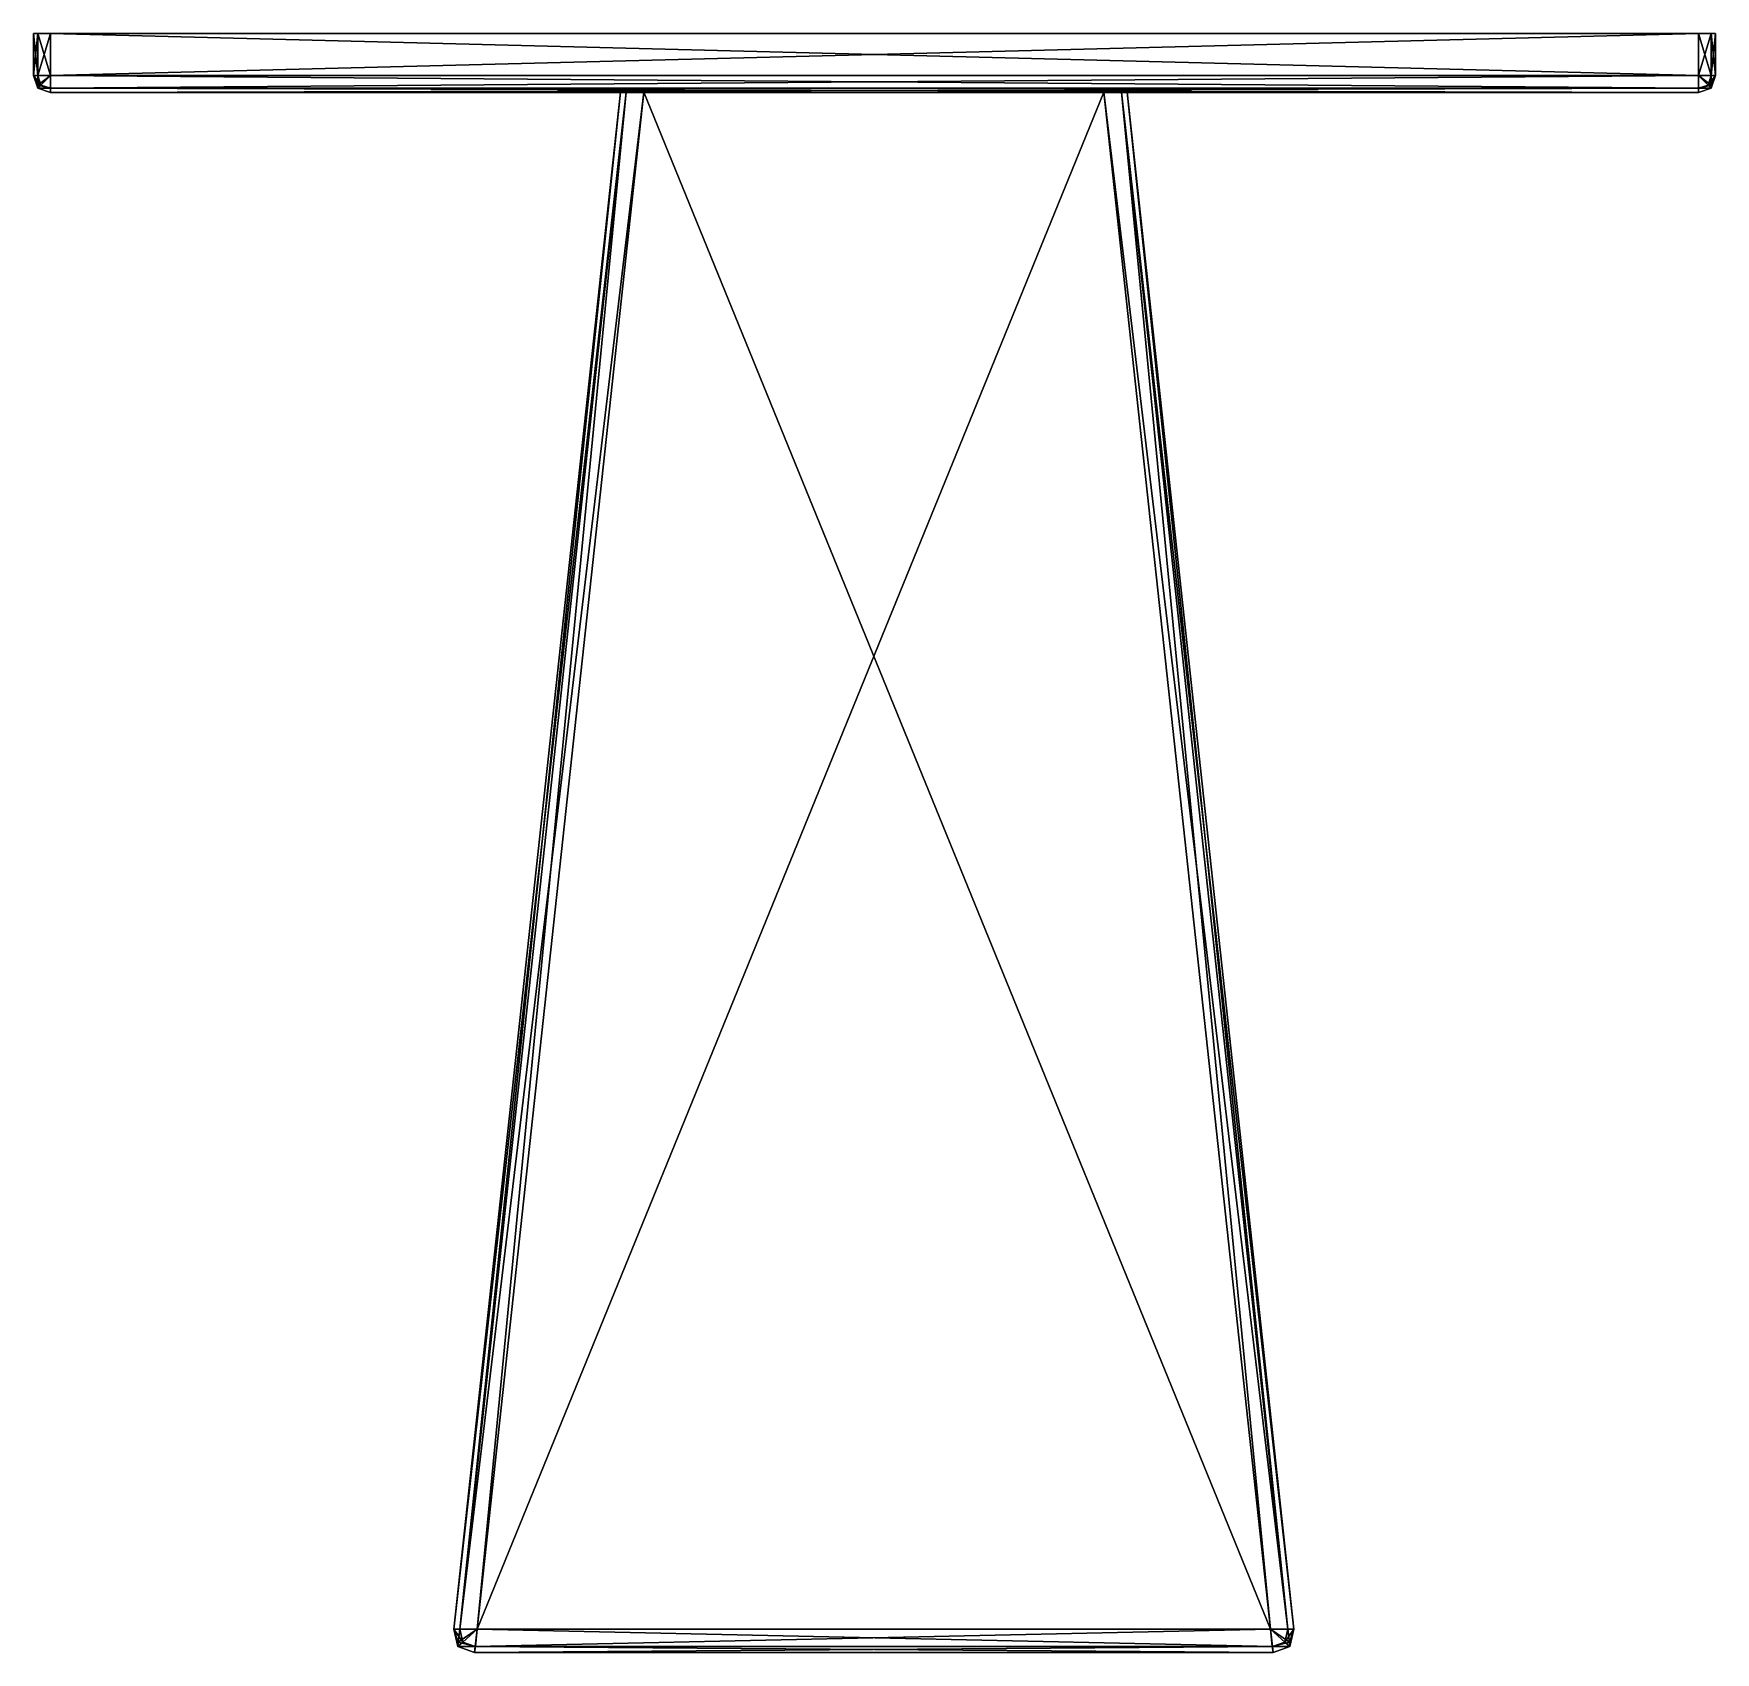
# Model space of a CAD drawing. Extents: x -15 to 15.1, y -29 to 0.
import ezdxf

# ---------------------------------------------------------------- set-up
doc = ezdxf.new("R2010")
doc.units = 0
doc.layers.add('METAL', color=4, linetype='CONTINUOUS')

msp = doc.modelspace()

# ---------------------------------------------------------------- linework, layer by layer
at = {"layer": 'METAL'}
for points in [[(-15, 0, 14.803), (-15, 0, -14.7), (-15, -0.752, -14.7), (-15, 0, 14.803)], [(-15, 0, 14.803), (-15, -0.752, -14.7), (-15, -0.752, 14.803), (-15, 0, 14.803)], [(-15, 0, -14.7), (-14.925, 0, -14.925), (-14.925, -0.752, -14.925), (-15, 0, -14.7)], [(-15, 0, -14.7), (-14.925, -0.752, -14.925), (-15, -0.752, -14.7), (-15, 0, -14.7)], [(-15, -0.752, 14.803), (-14.925, -0.752, 15.028), (-14.925, 0, 15.028), (-15, -0.752, 14.803)], [(-15, -0.752, 14.803), (-14.925, 0, 15.028), (-15, 0, 14.803), (-15, -0.752, 14.803)], [(-15, 0, 14.803), (15.103, 0, 14.803), (15.103, 0, -14.7), (-15, 0, 14.803)], [(-15, 0, 14.803), (15.103, 0, -14.7), (-15, 0, -14.7), (-15, 0, 14.803)], [(-15, 0, -14.7), (15.103, 0, -14.7), (15.028, 0, -14.925), (-15, 0, -14.7)], [(-15, 0, -14.7), (15.028, 0, -14.925), (-14.925, 0, -14.925), (-15, 0, -14.7)], [(-14.925, 0, 15.028), (15.103, 0, 14.803), (-15, 0, 14.803), (-14.925, 0, 15.028)], [(-14.925, 0, -14.925), (15.028, 0, -14.925), (14.803, 0, -15), (-14.925, 0, -14.925)], [(-14.925, 0, -14.925), (14.803, 0, -15), (-14.7, 0, -15), (-14.925, 0, -14.925)], [(-14.925, 0, -14.925), (-14.7, 0, -15), (-14.7, -0.752, -15), (-14.925, 0, -14.925)], [(-14.925, 0, -14.925), (-14.7, -0.752, -15), (-14.925, -0.752, -14.925), (-14.925, 0, -14.925)], [(-14.925, -0.752, 15.028), (-14.7, -0.752, 15.103), (-14.7, 0, 15.103), (-14.925, -0.752, 15.028)], [(-14.925, -0.752, 15.028), (-14.7, 0, 15.103), (-14.925, 0, 15.028), (-14.925, -0.752, 15.028)], [(-14.925, 0, 15.028), (15.028, 0, 15.028), (15.103, 0, 14.803), (-14.925, 0, 15.028)], [(-14.7, 0, 15.103), (15.028, 0, 15.028), (-14.925, 0, 15.028), (-14.7, 0, 15.103)], [(-14.7, 0, -15), (14.803, 0, -15), (14.803, -0.752, -15), (-14.7, 0, -15)], [(-14.7, 0, -15), (14.803, -0.752, -15), (-14.7, -0.752, -15), (-14.7, 0, -15)], [(14.803, 0, 15.103), (-14.7, 0, 15.103), (-14.7, -0.752, 15.103), (14.803, 0, 15.103)], [(14.803, 0, 15.103), (-14.7, -0.752, 15.103), (14.803, -0.752, 15.103), (14.803, 0, 15.103)], [(-14.7, 0, 15.103), (14.803, 0, 15.103), (15.028, 0, 15.028), (-14.7, 0, 15.103)], [(15.028, -0.752, -14.925), (14.803, -0.752, -15), (14.803, 0, -15), (15.028, -0.752, -14.925)], [(15.028, -0.752, -14.925), (14.803, 0, -15), (15.028, 0, -14.925), (15.028, -0.752, -14.925)], [(14.803, -0.752, 15.103), (15.028, -0.752, 15.028), (15.028, 0, 15.028), (14.803, -0.752, 15.103)], [(14.803, -0.752, 15.103), (15.028, 0, 15.028), (14.803, 0, 15.103), (14.803, -0.752, 15.103)], [(15.028, -0.752, 15.028), (15.103, -0.752, 14.803), (15.103, 0, 14.803), (15.028, -0.752, 15.028)], [(15.028, -0.752, 15.028), (15.103, 0, 14.803), (15.028, 0, 15.028), (15.028, -0.752, 15.028)], [(15.103, -0.752, -14.7), (15.028, -0.752, -14.925), (15.028, 0, -14.925), (15.103, -0.752, -14.7)], [(15.103, -0.752, -14.7), (15.028, 0, -14.925), (15.103, 0, -14.7), (15.103, -0.752, -14.7)], [(15.103, 0, -14.7), (15.103, 0, 14.803), (15.103, -0.752, 14.803), (15.103, 0, -14.7)], [(15.103, 0, -14.7), (15.103, -0.752, 14.803), (15.103, -0.752, -14.7), (15.103, 0, -14.7)], [(-15, -0.752, 14.803), (-14.925, -0.921, 14.972), (-14.925, -0.752, 15.028), (-15, -0.752, 14.803)], [(-15, -0.752, -14.7), (-14.925, -0.752, -14.925), (-14.869, -0.921, -14.925), (-15, -0.752, -14.7)], [(-15, -0.752, -14.7), (-14.869, -0.921, -14.925), (-14.925, -0.977, -14.7), (-15, -0.752, -14.7)], [(-15, -0.752, 14.803), (-14.925, -0.977, 14.803), (-14.925, -0.921, 14.972), (-15, -0.752, 14.803)], [(-15, -0.752, -14.7), (-14.925, -0.977, -14.7), (-14.925, -0.977, 14.803), (-15, -0.752, -14.7)], [(-15, -0.752, -14.7), (-14.925, -0.977, 14.803), (-15, -0.752, 14.803), (-15, -0.752, -14.7)], [(-14.7, -0.752, -15), (-14.869, -0.921, -14.925), (-14.925, -0.752, -14.925), (-14.7, -0.752, -15)], [(-14.7, -0.752, 15.103), (-14.925, -0.752, 15.028), (-14.925, -0.921, 14.972), (-14.7, -0.752, 15.103)], [(-14.7, -0.752, 15.103), (-14.925, -0.921, 14.972), (-14.7, -0.977, 15.028), (-14.7, -0.752, 15.103)], [(-14.7, -0.752, -15), (-14.7, -0.977, -14.925), (-14.869, -0.921, -14.925), (-14.7, -0.752, -15)], [(14.803, -0.752, -15), (14.803, -0.977, -14.925), (-14.7, -0.977, -14.925), (14.803, -0.752, -15)], [(14.803, -0.752, -15), (-14.7, -0.977, -14.925), (-14.7, -0.752, -15), (14.803, -0.752, -15)], [(-14.7, -0.752, 15.103), (-14.7, -0.977, 15.028), (14.803, -0.977, 15.028), (-14.7, -0.752, 15.103)], [(-14.7, -0.752, 15.103), (14.803, -0.977, 15.028), (14.803, -0.752, 15.103), (-14.7, -0.752, 15.103)], [(14.803, -0.752, 15.103), (14.972, -0.921, 15.028), (15.028, -0.752, 15.028), (14.803, -0.752, 15.103)], [(14.803, -0.752, -15), (15.028, -0.752, -14.925), (15.028, -0.921, -14.869), (14.803, -0.752, -15)], [(14.803, -0.752, -15), (15.028, -0.921, -14.869), (14.803, -0.977, -14.925), (14.803, -0.752, -15)], [(14.803, -0.752, 15.103), (14.803, -0.977, 15.028), (14.972, -0.921, 15.028), (14.803, -0.752, 15.103)], [(15.103, -0.752, 14.803), (15.028, -0.752, 15.028), (14.972, -0.921, 15.028), (15.103, -0.752, 14.803)], [(15.103, -0.752, 14.803), (14.972, -0.921, 15.028), (15.028, -0.977, 14.803), (15.103, -0.752, 14.803)], [(15.103, -0.752, -14.7), (15.028, -0.921, -14.869), (15.028, -0.752, -14.925), (15.103, -0.752, -14.7)], [(15.103, -0.752, -14.7), (15.028, -0.977, -14.7), (15.028, -0.921, -14.869), (15.103, -0.752, -14.7)], [(15.103, -0.752, 14.803), (15.028, -0.977, 14.803), (15.028, -0.977, -14.7), (15.103, -0.752, 14.803)], [(15.103, -0.752, 14.803), (15.028, -0.977, -14.7), (15.103, -0.752, -14.7), (15.103, -0.752, 14.803)], [(-14.925, -0.977, -14.7), (-14.869, -0.921, -14.925), (-14.7, -0.977, -14.925), (-14.925, -0.977, -14.7)], [(-14.7, -0.977, 15.028), (-14.925, -0.921, 14.972), (-14.925, -0.977, 14.803), (-14.7, -0.977, 15.028)], [(-14.925, -0.977, -14.7), (-14.7, -1.052, -14.7), (-14.7, -1.052, 14.803), (-14.925, -0.977, -14.7)], [(-14.925, -0.977, -14.7), (-14.7, -1.052, 14.803), (-14.925, -0.977, 14.803), (-14.925, -0.977, -14.7)], [(-14.925, -0.977, -14.7), (-14.7, -0.977, -14.925), (-14.7, -1.052, -14.7), (-14.925, -0.977, -14.7)], [(-14.7, -0.977, 15.028), (-14.925, -0.977, 14.803), (-14.7, -1.052, 14.803), (-14.7, -0.977, 15.028)], [(14.803, -0.977, -14.925), (14.803, -1.052, -14.7), (-14.7, -1.052, -14.7), (14.803, -0.977, -14.925)], [(14.803, -0.977, -14.925), (-14.7, -1.052, -14.7), (-14.7, -0.977, -14.925), (14.803, -0.977, -14.925)], [(-14.7, -0.977, 15.028), (-14.7, -1.052, 14.803), (14.803, -1.052, 14.803), (-14.7, -0.977, 15.028)], [(-14.7, -0.977, 15.028), (14.803, -1.052, 14.803), (14.803, -0.977, 15.028), (-14.7, -0.977, 15.028)], [(-14.7, -1.052, -14.7), (14.803, -1.052, -14.7), (14.803, -1.052, 14.803), (-14.7, -1.052, -14.7)], [(-14.7, -1.052, -14.7), (14.803, -1.052, 14.803), (-14.7, -1.052, 14.803), (-14.7, -1.052, -14.7)], [(-4.496, -1.049, 4.131), (-4.496, -1.049, -4.023), (-7.477, -28.554, -6.975), (-4.496, -1.049, 4.131)], [(-4.496, -1.049, 4.131), (-7.477, -28.554, -6.975), (-7.477, -28.554, 7.083), (-4.496, -1.049, 4.131)], [(-4.496, -1.049, -4.023), (-7.372, -28.554, -7.289), (-7.477, -28.554, -6.975), (-4.496, -1.049, -4.023)], [(-7.477, -28.554, 7.083), (-7.372, -28.554, 7.397), (-4.391, -1.049, 4.444), (-7.477, -28.554, 7.083)], [(-7.477, -28.554, 7.083), (-4.391, -1.049, 4.444), (-4.496, -1.049, 4.131), (-7.477, -28.554, 7.083)], [(-4.391, -1.049, -4.336), (-7.058, -28.554, -7.394), (-7.372, -28.554, -7.289), (-4.391, -1.049, -4.336)], [(-7.372, -28.554, 7.397), (-7.058, -28.554, 7.502), (-4.079, -1.049, 4.548), (-7.372, -28.554, 7.397)], [(-7.372, -28.554, 7.397), (-4.079, -1.049, 4.548), (-4.391, -1.049, 4.444), (-7.372, -28.554, 7.397)], [(-4.496, -1.049, -4.023), (-4.391, -1.049, -4.336), (-7.372, -28.554, -7.289), (-4.496, -1.049, -4.023)], [(-4.079, -1.049, -4.44), (7.137, -28.554, -7.394), (-7.058, -28.554, -7.394), (-4.079, -1.049, -4.44)], [(4.158, -1.049, 4.548), (-4.079, -1.049, 4.548), (-7.058, -28.554, 7.502), (4.158, -1.049, 4.548)], [(4.158, -1.049, 4.548), (-7.058, -28.554, 7.502), (7.137, -28.554, 7.502), (4.158, -1.049, 4.548)], [(-4.391, -1.049, -4.336), (-4.079, -1.049, -4.44), (-7.058, -28.554, -7.394), (-4.391, -1.049, -4.336)], [(4.575, -1.049, 4.131), (4.575, -1.049, -4.023), (-4.496, -1.049, -4.023), (4.575, -1.049, 4.131)], [(4.575, -1.049, 4.131), (-4.496, -1.049, -4.023), (-4.496, -1.049, 4.131), (4.575, -1.049, 4.131)], [(4.471, -1.049, -4.336), (-4.391, -1.049, -4.336), (-4.496, -1.049, -4.023), (4.471, -1.049, -4.336)], [(4.471, -1.049, -4.336), (-4.496, -1.049, -4.023), (4.575, -1.049, -4.023), (4.471, -1.049, -4.336)], [(-4.391, -1.049, 4.444), (4.575, -1.049, 4.131), (-4.496, -1.049, 4.131), (-4.391, -1.049, 4.444)], [(4.158, -1.049, -4.44), (-4.079, -1.049, -4.44), (-4.391, -1.049, -4.336), (4.158, -1.049, -4.44)], [(4.158, -1.049, -4.44), (-4.391, -1.049, -4.336), (4.471, -1.049, -4.336), (4.158, -1.049, -4.44)], [(-4.391, -1.049, 4.444), (4.471, -1.049, 4.444), (4.575, -1.049, 4.131), (-4.391, -1.049, 4.444)], [(-4.079, -1.049, 4.548), (4.471, -1.049, 4.444), (-4.391, -1.049, 4.444), (-4.079, -1.049, 4.548)], [(-4.079, -1.049, -4.44), (4.158, -1.049, -4.44), (7.137, -28.554, -7.394), (-4.079, -1.049, -4.44)], [(-4.079, -1.049, 4.548), (4.158, -1.049, 4.548), (4.471, -1.049, 4.444), (-4.079, -1.049, 4.548)], [(7.451, -28.554, -7.289), (7.137, -28.554, -7.394), (4.158, -1.049, -4.44), (7.451, -28.554, -7.289)], [(7.451, -28.554, -7.289), (4.158, -1.049, -4.44), (4.471, -1.049, -4.336), (7.451, -28.554, -7.289)], [(7.137, -28.554, 7.502), (4.471, -1.049, 4.444), (4.158, -1.049, 4.548), (7.137, -28.554, 7.502)], [(7.451, -28.554, 7.397), (4.575, -1.049, 4.131), (4.471, -1.049, 4.444), (7.451, -28.554, 7.397)], [(7.556, -28.554, -6.975), (7.451, -28.554, -7.289), (4.471, -1.049, -4.336), (7.556, -28.554, -6.975)], [(7.556, -28.554, -6.975), (4.471, -1.049, -4.336), (4.575, -1.049, -4.023), (7.556, -28.554, -6.975)], [(7.137, -28.554, 7.502), (7.451, -28.554, 7.397), (4.471, -1.049, 4.444), (7.137, -28.554, 7.502)], [(4.575, -1.049, -4.023), (4.575, -1.049, 4.131), (7.556, -28.554, 7.083), (4.575, -1.049, -4.023)], [(4.575, -1.049, -4.023), (7.556, -28.554, 7.083), (7.556, -28.554, -6.975), (4.575, -1.049, -4.023)], [(7.451, -28.554, 7.397), (7.556, -28.554, 7.083), (4.575, -1.049, 4.131), (7.451, -28.554, 7.397)], [(14.803, -0.977, -14.925), (15.028, -0.921, -14.869), (15.028, -0.977, -14.7), (14.803, -0.977, -14.925)], [(15.028, -0.977, 14.803), (14.972, -0.921, 15.028), (14.803, -0.977, 15.028), (15.028, -0.977, 14.803)], [(15.028, -0.977, 14.803), (14.803, -1.052, 14.803), (14.803, -1.052, -14.7), (15.028, -0.977, 14.803)], [(15.028, -0.977, 14.803), (14.803, -1.052, -14.7), (15.028, -0.977, -14.7), (15.028, -0.977, 14.803)], [(14.803, -0.977, -14.925), (15.028, -0.977, -14.7), (14.803, -1.052, -14.7), (14.803, -0.977, -14.925)], [(15.028, -0.977, 14.803), (14.803, -0.977, 15.028), (14.803, -1.052, 14.803), (15.028, -0.977, 14.803)], [(-7.477, -28.554, 7.083), (-7.398, -28.787, 7.345), (-7.372, -28.554, 7.397), (-7.477, -28.554, 7.083)], [(-7.477, -28.554, -6.975), (-7.372, -28.554, -7.289), (-7.32, -28.787, -7.315), (-7.477, -28.554, -6.975)], [(-7.477, -28.554, -6.975), (-7.32, -28.787, -7.315), (-7.407, -28.864, -7.01), (-7.477, -28.554, -6.975)], [(-7.477, -28.554, 7.083), (-7.407, -28.864, 7.119), (-7.398, -28.787, 7.345), (-7.477, -28.554, 7.083)], [(-7.477, -28.554, -6.975), (-7.407, -28.864, -7.01), (-7.407, -28.864, 7.119), (-7.477, -28.554, -6.975)], [(-7.477, -28.554, -6.975), (-7.407, -28.864, 7.119), (-7.477, -28.554, 7.083), (-7.477, -28.554, -6.975)], [(-7.058, -28.554, 7.502), (-7.372, -28.554, 7.397), (-7.398, -28.787, 7.345), (-7.058, -28.554, 7.502)], [(-7.058, -28.554, 7.502), (-7.398, -28.787, 7.345), (-7.093, -28.864, 7.432), (-7.058, -28.554, 7.502)], [(-7.058, -28.554, -7.394), (-7.32, -28.787, -7.315), (-7.372, -28.554, -7.289), (-7.058, -28.554, -7.394)], [(-7.058, -28.554, -7.394), (-7.094, -28.864, -7.324), (-7.32, -28.787, -7.315), (-7.058, -28.554, -7.394)], [(7.137, -28.554, -7.394), (7.172, -28.864, -7.324), (-7.094, -28.864, -7.324), (7.137, -28.554, -7.394)], [(7.137, -28.554, -7.394), (-7.094, -28.864, -7.324), (-7.058, -28.554, -7.394), (7.137, -28.554, -7.394)], [(-7.058, -28.554, 7.502), (-7.093, -28.864, 7.432), (7.174, -28.864, 7.432), (-7.058, -28.554, 7.502)], [(-7.058, -28.554, 7.502), (7.174, -28.864, 7.432), (7.137, -28.554, 7.502), (-7.058, -28.554, 7.502)], [(7.137, -28.554, 7.502), (7.399, -28.787, 7.423), (7.451, -28.554, 7.397), (7.137, -28.554, 7.502)], [(7.137, -28.554, -7.394), (7.451, -28.554, -7.289), (7.477, -28.787, -7.237), (7.137, -28.554, -7.394)], [(7.137, -28.554, -7.394), (7.477, -28.787, -7.237), (7.172, -28.864, -7.324), (7.137, -28.554, -7.394)], [(7.137, -28.554, 7.502), (7.174, -28.864, 7.432), (7.399, -28.787, 7.423), (7.137, -28.554, 7.502)], [(7.556, -28.554, 7.083), (7.451, -28.554, 7.397), (7.399, -28.787, 7.423), (7.556, -28.554, 7.083)], [(7.556, -28.554, 7.083), (7.399, -28.787, 7.423), (7.487, -28.864, 7.118), (7.556, -28.554, 7.083)], [(7.556, -28.554, -6.975), (7.477, -28.787, -7.237), (7.451, -28.554, -7.289), (7.556, -28.554, -6.975)], [(7.556, -28.554, -6.975), (7.487, -28.864, -7.011), (7.477, -28.787, -7.237), (7.556, -28.554, -6.975)], [(7.556, -28.554, 7.083), (7.487, -28.864, 7.118), (7.487, -28.864, -7.011), (7.556, -28.554, 7.083)], [(7.556, -28.554, 7.083), (7.487, -28.864, -7.011), (7.556, -28.554, -6.975), (7.556, -28.554, 7.083)], [(-7.407, -28.864, -7.01), (-7.32, -28.787, -7.315), (-7.094, -28.864, -7.324), (-7.407, -28.864, -7.01)], [(-7.093, -28.864, 7.432), (-7.398, -28.787, 7.345), (-7.407, -28.864, 7.119), (-7.093, -28.864, 7.432)], [(-7.407, -28.864, -7.01), (-7.106, -28.968, -7.023), (-7.106, -28.968, 7.131), (-7.407, -28.864, -7.01)], [(-7.407, -28.864, -7.01), (-7.106, -28.968, 7.131), (-7.407, -28.864, 7.119), (-7.407, -28.864, -7.01)], [(-7.407, -28.864, -7.01), (-7.094, -28.864, -7.324), (-7.106, -28.968, -7.023), (-7.407, -28.864, -7.01)], [(-7.093, -28.864, 7.432), (-7.407, -28.864, 7.119), (-7.106, -28.968, 7.131), (-7.093, -28.864, 7.432)], [(7.172, -28.864, -7.324), (7.186, -28.968, -7.023), (-7.106, -28.968, -7.023), (7.172, -28.864, -7.324)], [(7.172, -28.864, -7.324), (-7.106, -28.968, -7.023), (-7.094, -28.864, -7.324), (7.172, -28.864, -7.324)], [(-7.093, -28.864, 7.432), (-7.106, -28.968, 7.131), (7.186, -28.968, 7.131), (-7.093, -28.864, 7.432)], [(-7.093, -28.864, 7.432), (7.186, -28.968, 7.131), (7.174, -28.864, 7.432), (-7.093, -28.864, 7.432)], [(7.172, -28.864, -7.324), (7.477, -28.787, -7.237), (7.487, -28.864, -7.011), (7.172, -28.864, -7.324)], [(7.172, -28.864, -7.324), (7.487, -28.864, -7.011), (7.186, -28.968, -7.023), (7.172, -28.864, -7.324)], [(7.487, -28.864, 7.118), (7.399, -28.787, 7.423), (7.174, -28.864, 7.432), (7.487, -28.864, 7.118)], [(7.487, -28.864, 7.118), (7.174, -28.864, 7.432), (7.186, -28.968, 7.131), (7.487, -28.864, 7.118)], [(7.487, -28.864, 7.118), (7.186, -28.968, 7.131), (7.186, -28.968, -7.023), (7.487, -28.864, 7.118)], [(7.487, -28.864, 7.118), (7.186, -28.968, -7.023), (7.487, -28.864, -7.011), (7.487, -28.864, 7.118)], [(-7.106, -28.968, -7.023), (7.186, -28.968, -7.023), (7.186, -28.968, 7.131), (-7.106, -28.968, -7.023)], [(-7.106, -28.968, -7.023), (7.186, -28.968, 7.131), (-7.106, -28.968, 7.131), (-7.106, -28.968, -7.023)]]:
    msp.add_3dface(points, dxfattribs=at)

doc.saveas('drawing.dxf')
